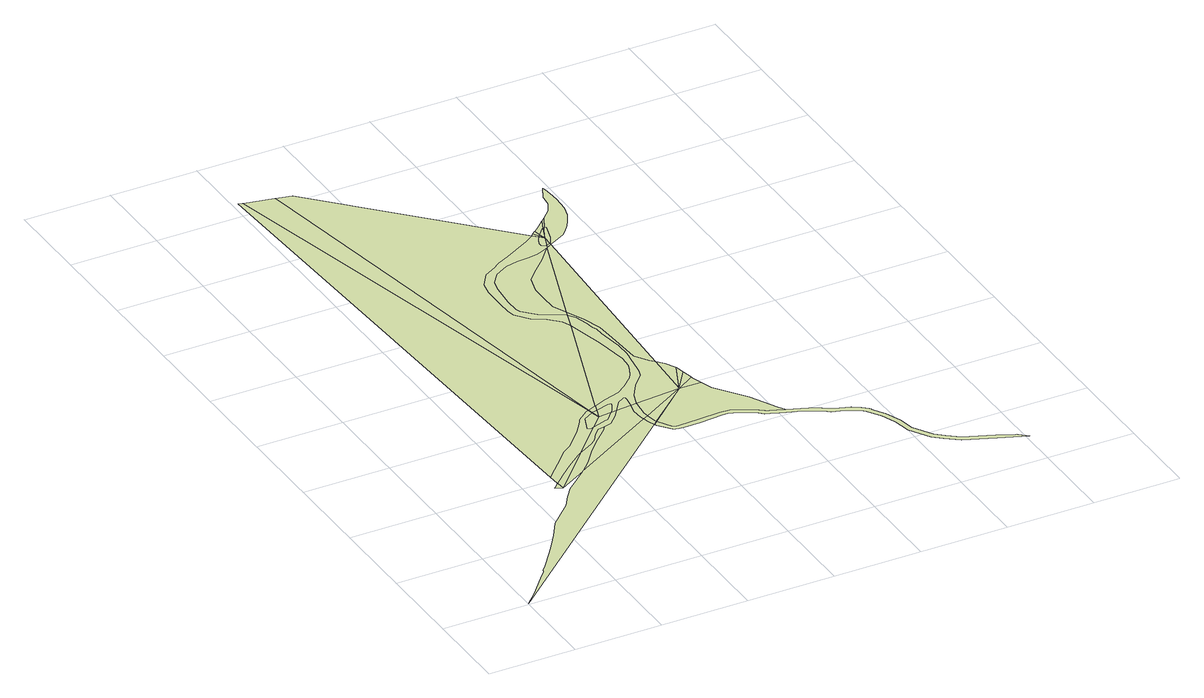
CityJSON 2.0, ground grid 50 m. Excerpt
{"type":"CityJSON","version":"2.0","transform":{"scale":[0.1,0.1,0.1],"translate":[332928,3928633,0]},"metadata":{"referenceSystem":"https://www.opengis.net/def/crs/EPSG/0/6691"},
"CityObjects":{
"landuse1":{"type":"LandUse","attributes":{"class":"203","LandUseDetailAttribute.orgLandUse":"10400","LandUseDetailAttribute.prefecture":"14","LandUseDetailAttribute.city":"14150","LandUseDetailAttribute.note":"都道府県","LandUseDetailAttribute.surveyYear":2015},"geometry":[{"type":"MultiSurface","lod":"1","boundaries":[[[0,1,2,3,4,5,6,7,8,9,10,11,12,13,14,15,16,17]]]}]},
"landuse2":{"type":"LandUse","attributes":{"class":"203","LandUseDetailAttribute.orgLandUse":"10400","LandUseDetailAttribute.prefecture":"14","LandUseDetailAttribute.city":"14150","LandUseDetailAttribute.note":"都道府県","LandUseDetailAttribute.surveyYear":2015},"geometry":[{"type":"MultiSurface","lod":"1","boundaries":[[[18,19,20,21]]]}]},
"landuse3":{"type":"LandUse","attributes":{"class":"203","LandUseDetailAttribute.orgLandUse":"10400","LandUseDetailAttribute.prefecture":"14","LandUseDetailAttribute.city":"14150","LandUseDetailAttribute.note":"都道府県","LandUseDetailAttribute.surveyYear":2015},"geometry":[{"type":"MultiSurface","lod":"1","boundaries":[[[22,23,24,25,26,18,21]]]}]},
"landuse4":{"type":"LandUse","attributes":{"class":"203","LandUseDetailAttribute.orgLandUse":"10400","LandUseDetailAttribute.prefecture":"14","LandUseDetailAttribute.city":"14150","LandUseDetailAttribute.note":"都道府県","LandUseDetailAttribute.surveyYear":2015},"geometry":[{"type":"MultiSurface","lod":"1","boundaries":[[[27,28,29,30,31,32,33,34,35,36,37,38,39,22,21,2]]]}]},
"landuse5":{"type":"LandUse","attributes":{"class":"204","LandUseDetailAttribute.orgLandUse":"10500","LandUseDetailAttribute.prefecture":"14","LandUseDetailAttribute.city":"14150","LandUseDetailAttribute.note":"都道府県","LandUseDetailAttribute.surveyYear":2015},"geometry":[{"type":"MultiSurface","lod":"1","boundaries":[[[40,41,42,43,44,45,46,47,48,49,18,26,25,24,23,22,50,51,52,53,54,55]]]}]},
"landuse6":{"type":"LandUse","attributes":{"class":"203","LandUseDetailAttribute.orgLandUse":"10400","LandUseDetailAttribute.prefecture":"14","LandUseDetailAttribute.city":"14150","LandUseDetailAttribute.note":"都道府県","LandUseDetailAttribute.surveyYear":2015},"geometry":[{"type":"MultiSurface","lod":"1","boundaries":[[[56,57,58,59,60,61,31,30,29,28,27,2,1]]]}]},
"landuse7":{"type":"LandUse","attributes":{"class":"204","LandUseDetailAttribute.orgLandUse":"10500","LandUseDetailAttribute.prefecture":"14","LandUseDetailAttribute.city":"14150","LandUseDetailAttribute.note":"都道府県","LandUseDetailAttribute.surveyYear":2015},"geometry":[{"type":"MultiSurface","lod":"1","boundaries":[[[61,60,59,62,63,64,65,66,50,22,39,38,37,36,35,34,33,32,31]]]}]},
"landuse8":{"type":"LandUse","attributes":{"class":"205","LandUseDetailAttribute.orgLandUse":"10600","LandUseDetailAttribute.prefecture":"14","LandUseDetailAttribute.city":"14150","LandUseDetailAttribute.note":"都道府県","LandUseDetailAttribute.surveyYear":2015},"geometry":[{"type":"MultiSurface","lod":"1","boundaries":[[[55,54,53,52,51,50,67]]]}]},
"landuse9":{"type":"LandUse","attributes":{"class":"205","LandUseDetailAttribute.orgLandUse":"10600","LandUseDetailAttribute.prefecture":"14","LandUseDetailAttribute.city":"14150","LandUseDetailAttribute.note":"都道府県","LandUseDetailAttribute.surveyYear":2015},"geometry":[{"type":"MultiSurface","lod":"1","boundaries":[[[66,65,64,63,62,67,50]]]}]},
"landuse10":{"type":"LandUse","attributes":{"class":"205","LandUseDetailAttribute.orgLandUse":"10600","LandUseDetailAttribute.prefecture":"14","LandUseDetailAttribute.city":"14150","LandUseDetailAttribute.note":"都道府県","LandUseDetailAttribute.surveyYear":2015},"geometry":[{"type":"MultiSurface","lod":"1","boundaries":[[[68,55,67]]]}]},
"landuse11":{"type":"LandUse","attributes":{"class":"204","LandUseDetailAttribute.orgLandUse":"10500","LandUseDetailAttribute.prefecture":"14","LandUseDetailAttribute.city":"14150","LandUseDetailAttribute.note":"都道府県","LandUseDetailAttribute.surveyYear":2015},"geometry":[{"type":"MultiSurface","lod":"1","boundaries":[[[69,40,55,68]]]}]},
"landuse12":{"type":"LandUse","attributes":{"class":"203","LandUseDetailAttribute.orgLandUse":"10400","LandUseDetailAttribute.prefecture":"14","LandUseDetailAttribute.city":"14150","LandUseDetailAttribute.note":"都道府県","LandUseDetailAttribute.surveyYear":2015},"geometry":[{"type":"MultiSurface","lod":"1","boundaries":[[[70,49,48,47,46,45,44,43,42,41,40,71]]]}]},
"landuse13":{"type":"LandUse","attributes":{"class":"205","LandUseDetailAttribute.orgLandUse":"10600","LandUseDetailAttribute.prefecture":"14","LandUseDetailAttribute.city":"14150","LandUseDetailAttribute.note":"都道府県","LandUseDetailAttribute.surveyYear":2015},"geometry":[{"type":"MultiSurface","lod":"1","boundaries":[[[72,73,68,67]]]}]},
"landuse14":{"type":"LandUse","attributes":{"class":"204","LandUseDetailAttribute.orgLandUse":"10500","LandUseDetailAttribute.prefecture":"14","LandUseDetailAttribute.city":"14150","LandUseDetailAttribute.note":"都道府県","LandUseDetailAttribute.surveyYear":2015},"geometry":[{"type":"MultiSurface","lod":"1","boundaries":[[[74,69,68,73,72]]]}]},
"landuse15":{"type":"LandUse","attributes":{"class":"205","LandUseDetailAttribute.orgLandUse":"10600","LandUseDetailAttribute.prefecture":"14","LandUseDetailAttribute.city":"14150","LandUseDetailAttribute.note":"都道府県","LandUseDetailAttribute.surveyYear":2015},"geometry":[{"type":"MultiSurface","lod":"1","boundaries":[[[75,76,77,78,79,80,72,67,62]]]}]},
"landuse16":{"type":"LandUse","attributes":{"class":"203","LandUseDetailAttribute.orgLandUse":"10400","LandUseDetailAttribute.prefecture":"14","LandUseDetailAttribute.city":"14150","LandUseDetailAttribute.note":"都道府県","LandUseDetailAttribute.surveyYear":2015},"geometry":[{"type":"MultiSurface","lod":"1","boundaries":[[[81,71,40,69,82]]]}]},
"landuse17":{"type":"LandUse","attributes":{"class":"204","LandUseDetailAttribute.orgLandUse":"10500","LandUseDetailAttribute.prefecture":"14","LandUseDetailAttribute.city":"14150","LandUseDetailAttribute.note":"都道府県","LandUseDetailAttribute.surveyYear":2015},"geometry":[{"type":"MultiSurface","lod":"1","boundaries":[[[83,84,1,0,17,85]]]}]},
"landuse18":{"type":"LandUse","attributes":{"class":"204","LandUseDetailAttribute.orgLandUse":"10500","LandUseDetailAttribute.prefecture":"14","LandUseDetailAttribute.city":"14150","LandUseDetailAttribute.note":"都道府県","LandUseDetailAttribute.surveyYear":2015},"geometry":[{"type":"MultiSurface","lod":"1","boundaries":[[[85,17,86,87]]]}]},
"landuse19":{"type":"LandUse","attributes":{"class":"203","LandUseDetailAttribute.orgLandUse":"10400","LandUseDetailAttribute.prefecture":"14","LandUseDetailAttribute.city":"14150","LandUseDetailAttribute.note":"都道府県","LandUseDetailAttribute.surveyYear":2015},"geometry":[{"type":"MultiSurface","lod":"1","boundaries":[[[88,89,90,91,59,58]]]}]},
"landuse20":{"type":"LandUse","attributes":{"class":"204","LandUseDetailAttribute.orgLandUse":"10500","LandUseDetailAttribute.prefecture":"14","LandUseDetailAttribute.city":"14150","LandUseDetailAttribute.note":"都道府県","LandUseDetailAttribute.surveyYear":2015},"geometry":[{"type":"MultiSurface","lod":"1","boundaries":[[[92,93,94,58,57,56,1,84]]]}]},
"landuse21":{"type":"LandUse","attributes":{"class":"203","LandUseDetailAttribute.orgLandUse":"10400","LandUseDetailAttribute.prefecture":"14","LandUseDetailAttribute.city":"14150","LandUseDetailAttribute.note":"都道府県","LandUseDetailAttribute.surveyYear":2015},"geometry":[{"type":"MultiSurface","lod":"1","boundaries":[[[95,84,83,85]]]}]},
"landuse22":{"type":"LandUse","attributes":{"class":"203","LandUseDetailAttribute.orgLandUse":"10400","LandUseDetailAttribute.prefecture":"14","LandUseDetailAttribute.city":"14150","LandUseDetailAttribute.note":"都道府県","LandUseDetailAttribute.surveyYear":2015},"geometry":[{"type":"MultiSurface","lod":"1","boundaries":[[[96,97,98,99,100,101,102,103,104,105,106,107,74]]]}]},
"landuse23":{"type":"LandUse","attributes":{"class":"203","LandUseDetailAttribute.orgLandUse":"10400","LandUseDetailAttribute.prefecture":"14","LandUseDetailAttribute.city":"14150","LandUseDetailAttribute.note":"都道府県","LandUseDetailAttribute.surveyYear":2015},"geometry":[{"type":"MultiSurface","lod":"1","boundaries":[[[95,85,87]]]}]},
"landuse24":{"type":"LandUse","attributes":{"class":"203","LandUseDetailAttribute.orgLandUse":"10400","LandUseDetailAttribute.prefecture":"14","LandUseDetailAttribute.city":"14150","LandUseDetailAttribute.note":"都道府県","LandUseDetailAttribute.surveyYear":2015},"geometry":[{"type":"MultiSurface","lod":"1","boundaries":[[[95,94,93,92,84]]]}]},
"landuse25":{"type":"LandUse","attributes":{"class":"204","LandUseDetailAttribute.orgLandUse":"10500","LandUseDetailAttribute.prefecture":"14","LandUseDetailAttribute.city":"14150","LandUseDetailAttribute.note":"都道府県","LandUseDetailAttribute.surveyYear":2015},"geometry":[{"type":"MultiSurface","lod":"1","boundaries":[[[108,109,110,111,112,113,114,115,116,117,118,119,120,121,122,123,124,107,106,105,104,103,102,101,100,99,98,97,96,74,72,80,79,78,77,76,75,62,59,91,90,89,88,58,94]]]}]},
"landuse26":{"type":"LandUse","attributes":{"class":"203","LandUseDetailAttribute.orgLandUse":"10400","LandUseDetailAttribute.prefecture":"14","LandUseDetailAttribute.city":"14150","LandUseDetailAttribute.note":"都道府県","LandUseDetailAttribute.surveyYear":2015},"geometry":[{"type":"MultiSurface","lod":"1","boundaries":[[[125,82,69,74,107,126,127,128,129,130,131,132,133,134,135,136,137,138,139,140,141,142,143]]]}]},
"landuse27":{"type":"LandUse","attributes":{"class":"203","LandUseDetailAttribute.orgLandUse":"10400","LandUseDetailAttribute.prefecture":"14","LandUseDetailAttribute.city":"14150","LandUseDetailAttribute.note":"都道府県","LandUseDetailAttribute.surveyYear":2015},"geometry":[{"type":"MultiSurface","lod":"1","boundaries":[[[144,145,146,147,148,95,87,149,150,151,152,153,154,155,156,157,158,159,160,161,162,163,164,165]]]}]},
"landuse28":{"type":"LandUse","attributes":{"class":"203","LandUseDetailAttribute.orgLandUse":"10400","LandUseDetailAttribute.prefecture":"14","LandUseDetailAttribute.city":"14150","LandUseDetailAttribute.note":"都道府県","LandUseDetailAttribute.surveyYear":2015},"geometry":[{"type":"MultiSurface","lod":"1","boundaries":[[[166,167,168,169,170,171,124,123,122,121,120,119,118,117,116,115,114,113,112,111,110,109,108,94,95,172]]]}]},
"landuse29":{"type":"LandUse","attributes":{"class":"203","LandUseDetailAttribute.orgLandUse":"10400","LandUseDetailAttribute.prefecture":"14","LandUseDetailAttribute.city":"14150","LandUseDetailAttribute.note":"都道府県","LandUseDetailAttribute.surveyYear":2015},"geometry":[{"type":"MultiSurface","lod":"1","boundaries":[[[173,95,174]]]}]},
"landuse30":{"type":"LandUse","attributes":{"class":"203","LandUseDetailAttribute.orgLandUse":"10400","LandUseDetailAttribute.prefecture":"14","LandUseDetailAttribute.city":"14150","LandUseDetailAttribute.note":"都道府県","LandUseDetailAttribute.surveyYear":2015},"geometry":[{"type":"MultiSurface","lod":"1","boundaries":[[[175,174,95,148]]]}]},
"landuse31":{"type":"LandUse","attributes":{"class":"203","LandUseDetailAttribute.orgLandUse":"10400","LandUseDetailAttribute.prefecture":"14","LandUseDetailAttribute.city":"14150","LandUseDetailAttribute.note":"都道府県","LandUseDetailAttribute.surveyYear":2015},"geometry":[{"type":"MultiSurface","lod":"1","boundaries":[[[176,177,95,173]]]}]},
"landuse32":{"type":"LandUse","attributes":{"class":"203","LandUseDetailAttribute.orgLandUse":"10400","LandUseDetailAttribute.prefecture":"14","LandUseDetailAttribute.city":"14150","LandUseDetailAttribute.note":"都道府県","LandUseDetailAttribute.surveyYear":2015},"geometry":[{"type":"MultiSurface","lod":"1","boundaries":[[[178,172,95,177]]]}]},
"landuse33":{"type":"LandUse","attributes":{"class":"204","LandUseDetailAttribute.orgLandUse":"10500","LandUseDetailAttribute.prefecture":"14","LandUseDetailAttribute.city":"14150","LandUseDetailAttribute.note":"都道府県","LandUseDetailAttribute.surveyYear":2015},"geometry":[{"type":"MultiSurface","lod":"1","boundaries":[[[142,141,140,139,138,137,136,135,134,133,132,131,130,129,128,127,126,107,124,179,180,181,182,183,184,185,186,187,188,189,190,191,192,193,194,195,196,197,198,199,200,201]]]}]},
"landuse34":{"type":"LandUse","attributes":{"class":"203","LandUseDetailAttribute.orgLandUse":"10400","LandUseDetailAttribute.prefecture":"14","LandUseDetailAttribute.city":"14150","LandUseDetailAttribute.note":"都道府県","LandUseDetailAttribute.surveyYear":2015},"geometry":[{"type":"MultiSurface","lod":"1","boundaries":[[[195,194,193,192,191,190,189,188,187,186,185,184,183,182,181,180,179,124,171,202,203,204,205,206,207,208,209,210]]]}]},
"landuse35":{"type":"LandUse","attributes":{"class":"203","LandUseDetailAttribute.orgLandUse":"10400","LandUseDetailAttribute.prefecture":"14","LandUseDetailAttribute.city":"14150","LandUseDetailAttribute.note":"都道府県","LandUseDetailAttribute.surveyYear":2015},"geometry":[{"type":"MultiSurface","lod":"1","boundaries":[[[211,212,210,171,170,169,168,167,166,172]]]}]},
"landuse36":{"type":"LandUse","attributes":{"class":"203","LandUseDetailAttribute.orgLandUse":"10400","LandUseDetailAttribute.prefecture":"14","LandUseDetailAttribute.city":"14150","LandUseDetailAttribute.note":"都道府県","LandUseDetailAttribute.surveyYear":2015},"geometry":[{"type":"MultiSurface","lod":"1","boundaries":[[[210,209,208,207,206,205,204,203,202,171]]]}]},
"landuse37":{"type":"LandUse","attributes":{"class":"204","LandUseDetailAttribute.orgLandUse":"10500","LandUseDetailAttribute.prefecture":"14","LandUseDetailAttribute.city":"14150","LandUseDetailAttribute.note":"都道府県","LandUseDetailAttribute.surveyYear":2015},"geometry":[{"type":"MultiSurface","lod":"1","boundaries":[[[164,163,162,161,160,159,158,157,156,155,154,153,152,151,150,149,87,86,213,214,215,216,217,218,219,220,221,222,223,224,225,226,227,228,229,230,231,232,233,234,235,236,237,238,239,240,241,242,243,244,245,246,247,248,249,250,251,252,253,254,255,256,257,258,259,260,261,262,263,264,265,266,267,268,269,270,271,272,273,165]]]}]},
"landuse38":{"type":"LandUse","attributes":{"class":"203","LandUseDetailAttribute.orgLandUse":"10400","LandUseDetailAttribute.prefecture":"14","LandUseDetailAttribute.city":"14150","LandUseDetailAttribute.note":"都道府県","LandUseDetailAttribute.surveyYear":2015},"geometry":[{"type":"MultiSurface","lod":"1","boundaries":[[[212,195,210]]]}]},
"landuse39":{"type":"LandUse","attributes":{"class":"204","LandUseDetailAttribute.orgLandUse":"10500","LandUseDetailAttribute.prefecture":"14","LandUseDetailAttribute.city":"14150","LandUseDetailAttribute.note":"都道府県","LandUseDetailAttribute.surveyYear":2015},"geometry":[{"type":"MultiSurface","lod":"1","boundaries":[[[274,275,196,195,212,211]]]}]},
"landuse40":{"type":"LandUse","attributes":{"class":"205","LandUseDetailAttribute.orgLandUse":"10600","LandUseDetailAttribute.prefecture":"14","LandUseDetailAttribute.city":"14150","LandUseDetailAttribute.note":"都道府県","LandUseDetailAttribute.surveyYear":2015},"geometry":[{"type":"MultiSurface","lod":"1","boundaries":[[[201,200,199,198,197,196,276]]]}]},
"landuse41":{"type":"LandUse","attributes":{"class":"205","LandUseDetailAttribute.orgLandUse":"10600","LandUseDetailAttribute.prefecture":"14","LandUseDetailAttribute.city":"14150","LandUseDetailAttribute.note":"都道府県","LandUseDetailAttribute.surveyYear":2015},"geometry":[{"type":"MultiSurface","lod":"1","boundaries":[[[276,196,275,274]]]}]},
"landuse42":{"type":"LandUse","attributes":{"class":"204","LandUseDetailAttribute.orgLandUse":"10500","LandUseDetailAttribute.prefecture":"14","LandUseDetailAttribute.city":"14150","LandUseDetailAttribute.note":"都道府県","LandUseDetailAttribute.surveyYear":2015},"geometry":[{"type":"MultiSurface","lod":"1","boundaries":[[[277,142,201,278]]]}]},
"landuse43":{"type":"LandUse","attributes":{"class":"205","LandUseDetailAttribute.orgLandUse":"10600","LandUseDetailAttribute.prefecture":"14","LandUseDetailAttribute.city":"14150","LandUseDetailAttribute.note":"都道府県","LandUseDetailAttribute.surveyYear":2015},"geometry":[{"type":"MultiSurface","lod":"1","boundaries":[[[278,201,276]]]}]},
"landuse44":{"type":"LandUse","attributes":{"class":"204","LandUseDetailAttribute.orgLandUse":"10500","LandUseDetailAttribute.prefecture":"14","LandUseDetailAttribute.city":"14150","LandUseDetailAttribute.note":"都道府県","LandUseDetailAttribute.surveyYear":2015},"geometry":[{"type":"MultiSurface","lod":"1","boundaries":[[[279,277,278,280]]]}]},
"landuse45":{"type":"LandUse","attributes":{"class":"205","LandUseDetailAttribute.orgLandUse":"10600","LandUseDetailAttribute.prefecture":"14","LandUseDetailAttribute.city":"14150","LandUseDetailAttribute.note":"都道府県","LandUseDetailAttribute.surveyYear":2015},"geometry":[{"type":"MultiSurface","lod":"1","boundaries":[[[280,278,276]]]}]},
"landuse46":{"type":"LandUse","attributes":{"class":"205","LandUseDetailAttribute.orgLandUse":"10600","LandUseDetailAttribute.prefecture":"14","LandUseDetailAttribute.city":"14150","LandUseDetailAttribute.note":"都道府県","LandUseDetailAttribute.surveyYear":2015},"geometry":[{"type":"MultiSurface","lod":"1","boundaries":[[[281,282,280,276]]]}]},
"landuse47":{"type":"LandUse","attributes":{"class":"205","LandUseDetailAttribute.orgLandUse":"10600","LandUseDetailAttribute.prefecture":"14","LandUseDetailAttribute.city":"14150","LandUseDetailAttribute.note":"都道府県","LandUseDetailAttribute.surveyYear":2015},"geometry":[{"type":"MultiSurface","lod":"1","boundaries":[[[283,284,285,286,287,288,276,274]]]}]},
"landuse48":{"type":"LandUse","attributes":{"class":"205","LandUseDetailAttribute.orgLandUse":"10600","LandUseDetailAttribute.prefecture":"14","LandUseDetailAttribute.city":"14150","LandUseDetailAttribute.note":"都道府県","LandUseDetailAttribute.surveyYear":2015},"geometry":[{"type":"MultiSurface","lod":"1","boundaries":[[[288,289,281,276]]]}]},
"landuse49":{"type":"LandUse","attributes":{"class":"204","LandUseDetailAttribute.orgLandUse":"10500","LandUseDetailAttribute.prefecture":"14","LandUseDetailAttribute.city":"14150","LandUseDetailAttribute.note":"都道府県","LandUseDetailAttribute.surveyYear":2015},"geometry":[{"type":"MultiSurface","lod":"1","boundaries":[[[290,291,292,279,280,282,281]]]}]},
"landuse50":{"type":"LandUse","attributes":{"class":"204","LandUseDetailAttribute.orgLandUse":"10500","LandUseDetailAttribute.prefecture":"14","LandUseDetailAttribute.city":"14150","LandUseDetailAttribute.note":"都道府県","LandUseDetailAttribute.surveyYear":2015},"geometry":[{"type":"MultiSurface","lod":"1","boundaries":[[[293,294,290,281,289,288]]]}]},
"landuse51":{"type":"LandUse","attributes":{"class":"204","LandUseDetailAttribute.orgLandUse":"10500","LandUseDetailAttribute.prefecture":"14","LandUseDetailAttribute.city":"14150","LandUseDetailAttribute.note":"都道府県","LandUseDetailAttribute.surveyYear":2015},"geometry":[{"type":"MultiSurface","lod":"1","boundaries":[[[295,296,297,298,299,300,301,302,303,304,305,306,307,308,309,310,311,312,293,288,287,286,285,284,283,274,211]]]}]}
},
"vertices":[
[1374,1271,0],[1367,1302,0],[852,1002,0],[849,998,0],[718,885,0],[666,820,0],[622,753,0],[491,625,0],[428,526,0],[379,454,0],[324,383,0],[242,277,0],[223,260,0],[218,241,0],[173,189,0],[72,76,0],[5,8,0],[1391,1233,0],
[687,962,0],[653,929,0],[652,929,0],[689,907,0],
[924,1161,0],[907,1151,0],[818,1080,0],[752,1022,0],[701,976,0],
[917,1070,0],[981,1151,0],[1043,1217,0],[1131,1303,0],[1152,1331,0],[1115,1323,0],[1115,1322,0],[1112,1319,0],[1081,1289,0],[1052,1243,0],[1024,1218,0],[994,1201,0],[970,1187,0],
[1157,1509,0],[1142,1502,0],[1075,1449,0],[1064,1427,0],[1011,1358,0],[909,1248,0],[859,1213,0],[773,1124,0],[695,1042,0],[683,1030,0],[1102,1353,0],[1090,1349,0],[1073,1351,0],[1068,1361,0],[1101,1445,0],[1163,1482,0],
[1360,1329,0],[1358,1394,0],[1369,1449,0],[1285,1442,0],[1251,1394,0],[1201,1343,0],
[1253,1439,0],[1252,1437,0],[1206,1386,0],[1189,1381,0],[1148,1368,0],
[1175,1432,0],
[1166,1484,0],
[1161,1511,0],
[533,4117,0],[556,4111,0],
[1196,1492,0],[1167,1484,0],
[1210,1531,0],
[1261,1452,0],[1289,1502,0],[1290,1510,0],[1289,1510,0],[1286,1515,0],[1276,1515,0],
[561,4109,0],[724,4074,0],
[1411,1261,0],[1400,1321,0],[1414,1254,0],
[1392,1230,0],[1416,1252,0],
[1380,1509,0],[1381,1529,0],[1373,1531,0],[1332,1507,0],
[1394,1353,0],[1404,1448,0],[1405,1453,0],
[1666,1477,0],
[1217,1534,0],[1285,1564,0],[1376,1592,0],[1426,1629,0],[1490,1689,0],[1506,1711,0],[1528,1760,0],[1544,1799,0],[1547,1871,0],[1518,2057,0],[1487,2199,0],[1468,2273,0],
[1432,1530,0],[1482,1610,0],[1552,1684,0],[1566,1726,0],[1570,1755,0],[1585,1858,0],[1586,1859,0],[1585,1860,0],[1586,1867,0],[1592,1903,0],[1592,1994,0],[1569,2135,0],[1566,2185,0],[1557,2210,0],[1550,2255,0],[1527,2333,0],[1502,2370,0],
[763,4066,0],[1464,2288,0],[1447,2331,0],[1389,2388,0],[1317,2431,0],[1259,2507,0],[1250,2557,0],[1247,2626,0],[1250,2761,0],[1263,2832,0],[1319,2912,0],[1394,2957,0],[1419,2978,0],[1431,2985,0],[1504,3021,0],[1654,3103,0],[1699,3133,0],[1705,3138,0],[813,4053,0],
[2021,1082,0],[1942,1236,0],[1894,1300,0],[1815,1409,0],[1793,1477,0],[1436,1215,0],[1450,1192,0],[1461,1179,0],[1473,1171,0],[1485,1166,0],[1495,1164,0],[1607,1168,0],[1737,1178,0],[1784,1175,0],[1806,1170,0],[1814,1168,0],[1927,1101,0],[1950,1082,0],[1971,1075,0],[2005,1061,0],[2016,1057,0],[2049,1044,0],
[1660,1792,0],[1610,1866,0],[1599,2078,0],[1590,2190,0],[1553,2303,0],[1512,2399,0],[1682,1768,0],
[1761,1610,0],[1772,1546,0],
[1774,1537,0],
[1752,1658,0],[1749,1663,0],
[1717,1728,0],
[1499,2375,0],[1494,2378,0],[1370,2453,0],[1304,2521,0],[1295,2549,0],[1292,2630,0],[1305,2760,0],[1324,2830,0],[1370,2892,0],[1450,2938,0],[1522,2951,0],[1595,2958,0],[1648,2966,0],[1660,2972,0],[1660,2971,0],[1691,2986,0],[1723,3002,0],[1729,3020,0],[1713,3019,0],[1701,3035,0],[1703,3056,0],[1718,3093,0],[1732,3110,0],
[1506,2414,0],[1474,2485,0],[1471,2583,0],[1472,2667,0],[1500,2767,0],[1566,2836,0],[1639,2907,0],[1702,2983,0],[1720,2996,0],
[1749,3016,0],[1748,3015,0],
[1397,1218,0],[1428,1179,0],[1451,1149,0],[1465,1143,0],[1476,1139,0],[1483,1136,0],[1507,1134,0],[1528,1135,0],[1609,1138,0],[1737,1148,0],[1780,1146,0],[1798,1141,0],[1803,1140,0],[1806,1138,0],[1910,1077,0],[1935,1055,0],[1960,1046,0],[2005,1029,0],[2038,1016,0],[2090,996,0],[2143,975,0],[2153,970,0],[2201,943,0],[2225,925,0],[2243,912,0],[2286,896,0],[2341,876,0],[2380,854,0],[2404,830,0],[2408,823,0],[2451,752,0],[2486,670,0],[2504,573,0],[2576,458,0],[2625,412,0],[2697,357,0],[2865,287,0],[3022,229,0],[3007,241,0],[2974,267,0],[2968,271,0],[2910,300,0],[2876,314,0],[2750,367,0],[2713,383,0],[2644,435,0],[2599,477,0],[2533,585,0],[2515,678,0],[2477,766,0],[2455,803,0],[2435,836,0],[2433,840,0],[2428,849,0],[2398,878,0],[2354,904,0],[2297,924,0],[2257,939,0],[2217,968,0],[2170,995,0],[2161,1000,0],
[1749,3027,0],[1734,3020,0],
[1753,3089,0],
[1719,3150,0],[1738,3116,0],
[1739,3166,0],[1746,3126,0],
[1789,3173,0],[1784,3169,0],
[1755,3029,0],[1773,3064,0],[1781,3079,0],[1808,3173,0],[1804,3178,0],[1797,3176,0],
[1790,3173,0],
[1816,3235,0],[1779,3199,0],[1740,3166,0],
[1838,3255,0],[1831,3249,0],
[1772,3028,0],[1848,3069,0],[1873,3097,0],[1907,3136,0],[1930,3173,0],[1942,3194,0],[1960,3229,0],[1978,3295,0],[1985,3394,0],[1981,3456,0],[1976,3498,0],[1971,3513,0],[1933,3439,0],[1933,3431,0],[1926,3369,0],[1893,3311,0],[1851,3268,0],[1847,3263,0]
]}
